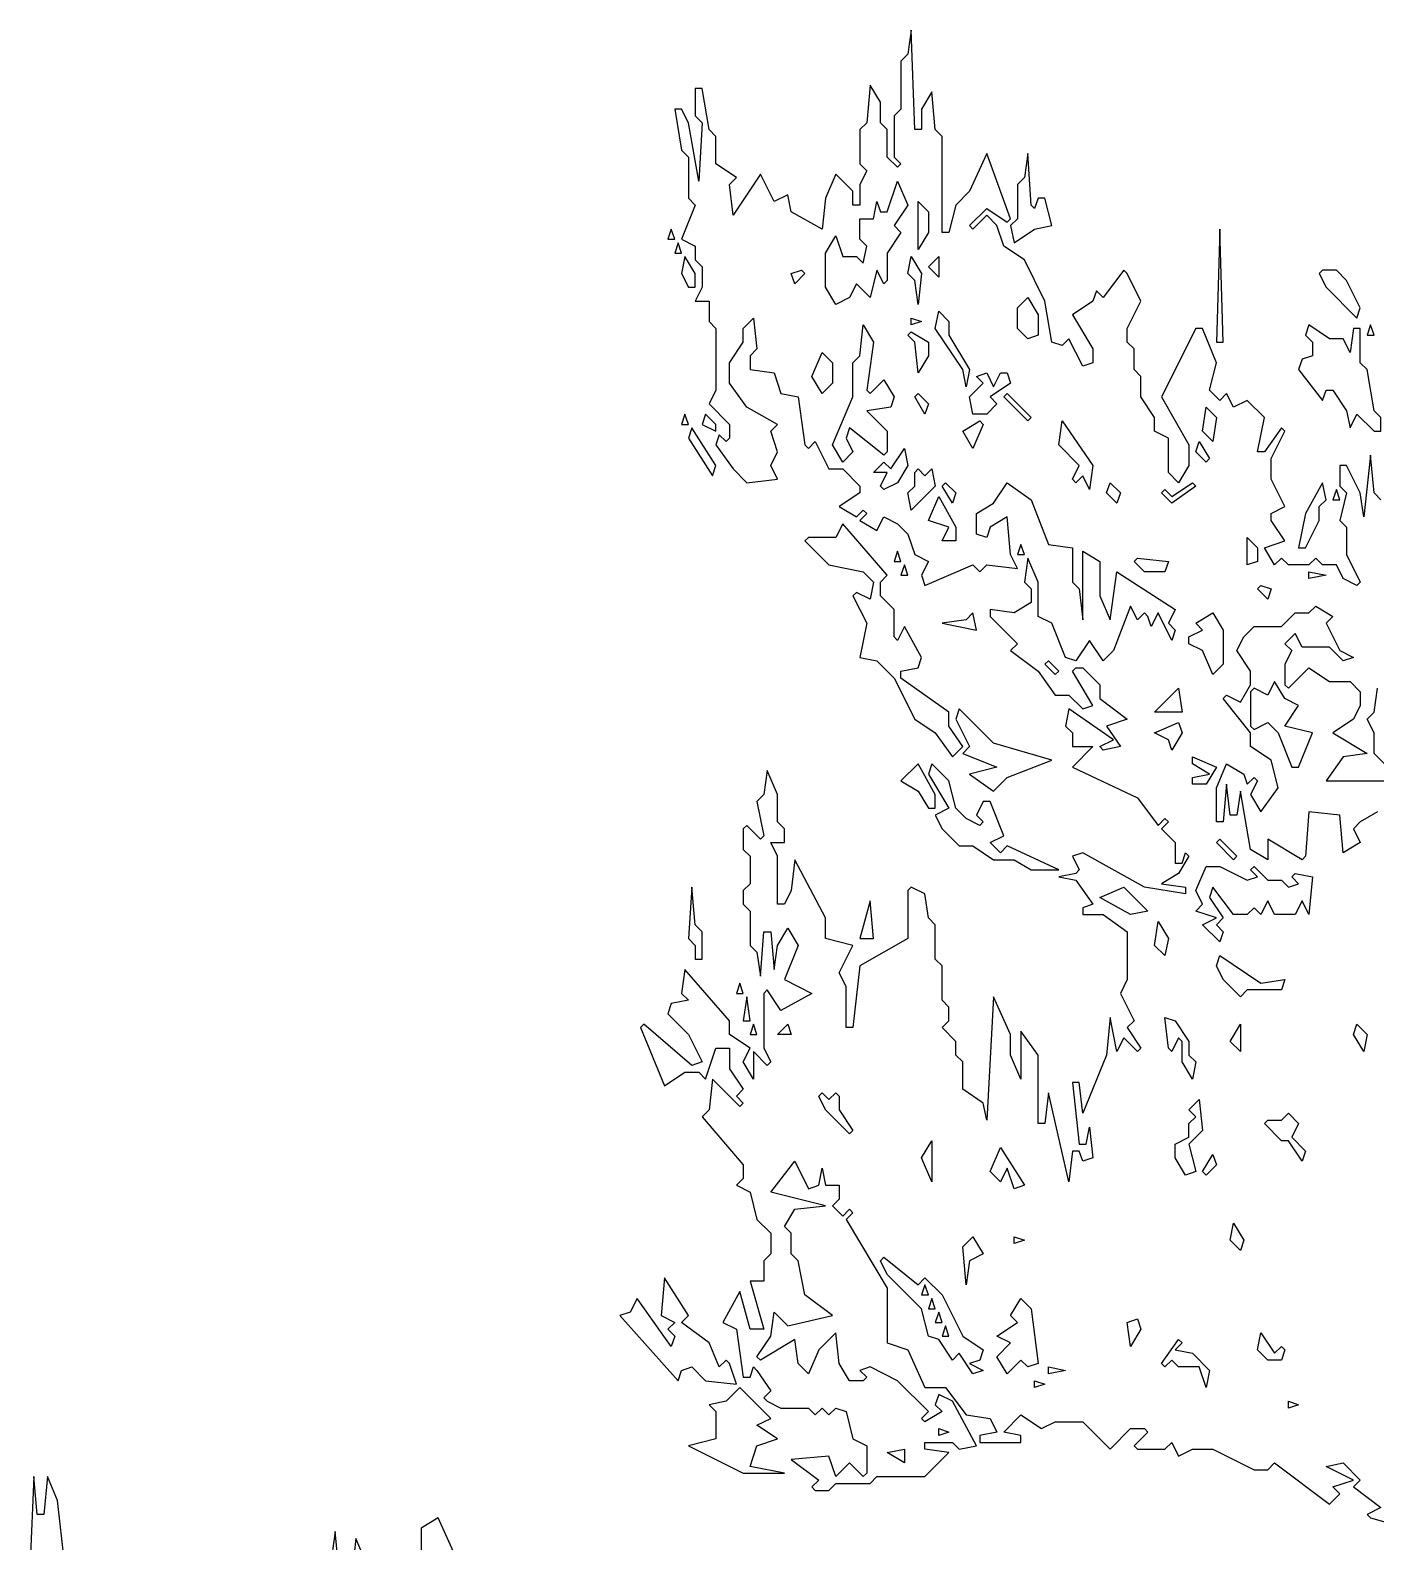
# Model space of a CAD drawing. Header units: millimetres. Extents: x -1921 to 1919, y -2 to 9002.
# Drawn here: x -1366 to -502, y 7525 to 8496 of the extents above; entities that cross this region are included whole.
import ezdxf

# ---------------------------------------------------------------- set-up
doc = ezdxf.new("R2010")
doc.units = ezdxf.units.MM
doc.layers.add('ALMOND-DRAW-PROFILE', color=7, linetype='Continuous', lineweight=25)

msp = doc.modelspace()

# ---------------------------------------------------------------- linework, layer by layer
at = {"layer": 'ALMOND-DRAW-PROFILE'}
for points in [[(-498.67, 8194.23), (-503.07, 8198.63), (-505.27, 8222.85), (-509.68, 8183.22), (-511.88, 8198.63), (-520.68, 8216.24), (-525.09, 8216.24), (-525.09, 8203.03), (-520.68, 8198.63), (-525.09, 8181.02), (-520.68, 8176.61), (-520.68, 8159), (-511.88, 8141.39), (-514.08, 8139.19), (-522.88, 8143.59), (-527.29, 8152.4), (-536.09, 8152.4), (-540.5, 8156.8), (-544.9, 8152.4), (-558.11, 8152.4), (-562.51, 8156.8), (-566.92, 8152.4), (-573.52, 8163.41), (-560.31, 8167.81), (-569.12, 8181.02), (-569.12, 8185.42), (-560.31, 8189.82), (-569.12, 8207.44), (-569.12, 8220.65), (-560.31, 8238.26), (-562.51, 8240.46), (-573.52, 8225.05), (-577.92, 8225.05), (-573.52, 8247.06), (-584.53, 8258.07), (-593.33, 8253.67), (-597.74, 8262.48), (-602.14, 8258.07), (-608.75, 8264.68), (-604.34, 8282.29), (-613.15, 8304.31), (-617.55, 8304.31), (-639.57, 8260.27), (-621.96, 8229.45), (-621.96, 8216.24), (-628.56, 8205.23), (-635.16, 8211.84), (-635.16, 8233.86), (-643.97, 8238.26), (-643.97, 8247.06), (-652.78, 8260.27), (-652.78, 8273.48), (-657.18, 8277.89), (-657.18, 8291.1), (-661.58, 8295.5), (-661.58, 8304.31), (-652.78, 8321.92), (-661.58, 8339.53), (-663.79, 8341.73), (-676.99, 8324.12), (-681.4, 8328.52), (-683.6, 8321.92), (-696.81, 8313.11), (-683.6, 8291.1), (-683.6, 8282.29), (-690.2, 8280.09), (-699.01, 8297.7), (-703.41, 8293.3), (-710.02, 8295.5), (-714.42, 8321.92), (-727.63, 8348.34), (-740.84, 8357.14), (-745.24, 8370.35), (-751.85, 8376.96), (-760.65, 8368.15), (-762.86, 8370.35), (-751.85, 8381.36), (-738.64, 8372.55), (-736.44, 8374.76), (-751.85, 8416.59), (-762.86, 8392.37), (-771.66, 8383.56), (-776.06, 8365.95), (-780.47, 8365.95), (-780.47, 8427.59), (-784.87, 8432), (-787.07, 8456.21), (-793.68, 8445.21), (-793.68, 8432), (-798.08, 8432), (-800.28, 8495.84), (-802.48, 8480.43), (-806.89, 8476.03), (-806.89, 8445.21), (-811.29, 8440.8), (-811.29, 8414.38), (-806.89, 8409.98), (-809.09, 8407.78), (-815.69, 8414.38), (-815.69, 8432), (-820.1, 8436.4), (-820.1, 8449.61), (-826.7, 8460.62), (-828.9, 8436.4), (-833.31, 8432), (-833.31, 8409.98), (-828.9, 8405.58), (-833.31, 8396.77), (-833.31, 8383.56), (-837.71, 8383.56), (-837.71, 8392.37), (-848.72, 8403.38), (-855.32, 8387.96), (-857.52, 8368.15), (-877.34, 8379.16), (-879.54, 8390.17), (-888.34, 8385.76), (-897.15, 8403.38), (-914.76, 8376.96), (-916.97, 8396.77), (-912.56, 8401.17), (-925.77, 8409.98), (-925.77, 8427.59), (-930.17, 8432), (-934.58, 8458.41), (-938.98, 8458.41), (-938.98, 8440.8), (-934.58, 8436.4), (-936.78, 8398.97), (-943.38, 8436.4), (-947.79, 8445.21), (-952.19, 8445.21), (-947.79, 8418.79), (-943.38, 8414.38), (-943.38, 8387.96), (-938.98, 8383.56), (-947.79, 8361.55), (-938.98, 8357.14), (-938.98, 8348.34), (-934.58, 8343.93), (-934.58, 8330.72), (-938.98, 8321.92), (-930.17, 8321.92), (-930.17, 8308.71), (-925.77, 8304.31), (-925.77, 8264.68), (-930.17, 8255.87), (-916.97, 8242.66), (-916.97, 8233.86), (-919.17, 8231.65), (-923.57, 8236.06), (-925.77, 8229.45), (-914.76, 8214.04), (-905.96, 8205.23), (-886.14, 8207.44), (-890.55, 8216.24), (-886.14, 8225.05), (-890.55, 8238.26), (-886.14, 8242.66), (-905.96, 8253.67), (-916.97, 8269.08), (-916.97, 8282.29), (-908.16, 8295.5), (-908.16, 8304.31), (-901.55, 8310.91), (-899.35, 8291.1), (-903.76, 8286.69), (-903.76, 8277.89), (-888.34, 8275.68), (-883.94, 8262.48), (-872.93, 8260.27), (-868.53, 8229.45), (-866.33, 8227.25), (-861.93, 8231.65), (-853.12, 8214.04), (-844.31, 8214.04), (-833.31, 8203.03), (-833.31, 8198.63), (-846.51, 8189.82), (-835.51, 8183.22), (-831.1, 8187.62), (-828.9, 8185.42), (-833.31, 8181.02), (-822.3, 8174.41), (-817.89, 8183.22), (-809.09, 8178.82), (-802.48, 8172.21), (-798.08, 8159), (-789.27, 8154.6), (-793.68, 8145.79), (-791.48, 8139.19), (-760.65, 8152.4), (-756.25, 8147.99), (-751.85, 8152.4), (-732.03, 8150.2), (-736.44, 8159), (-738.64, 8183.22), (-749.65, 8176.61), (-751.85, 8170.01), (-758.45, 8172.21), (-758.45, 8185.42), (-747.44, 8192.03), (-738.64, 8205.23), (-723.23, 8194.23), (-712.22, 8165.61), (-696.81, 8163.41), (-696.81, 8141.39), (-692.41, 8136.99), (-690.2, 8117.17), (-690.2, 8161.2), (-679.2, 8154.6), (-679.2, 8132.58), (-672.59, 8117.17), (-668.19, 8147.99), (-630.76, 8123.78), (-635.16, 8114.97), (-630.76, 8110.57), (-632.96, 8103.96), (-641.77, 8121.58), (-646.17, 8112.77), (-648.37, 8119.37), (-650.58, 8121.58), (-654.98, 8117.17), (-659.38, 8125.98), (-670.39, 8097.36), (-676.99, 8090.75), (-685.8, 8103.96), (-694.61, 8090.75), (-701.21, 8092.95), (-710.02, 8114.97), (-718.82, 8119.37), (-718.82, 8141.39), (-725.43, 8156.8), (-727.63, 8141.39), (-723.23, 8136.99), (-723.23, 8128.18), (-734.24, 8121.58), (-749.65, 8123.78), (-749.65, 8119.37), (-732.03, 8101.76), (-736.44, 8097.36), (-718.82, 8084.15), (-707.82, 8068.74), (-699.01, 8068.74), (-690.2, 8059.93), (-683.6, 8062.13), (-696.81, 8084.15), (-694.61, 8086.35), (-690.2, 8086.35), (-679.2, 8075.34), (-679.2, 8066.54), (-661.58, 8053.33), (-674.79, 8048.92), (-665.99, 8035.71), (-676.99, 8033.51), (-679.2, 8035.71), (-670.39, 8040.12), (-699.01, 8059.93), (-701.21, 8048.92), (-696.81, 8044.52), (-696.81, 8035.71), (-683.6, 8035.71), (-696.81, 8022.5), (-654.98, 8002.69), (-641.77, 7985.08), (-637.37, 7989.48), (-635.16, 7987.28), (-639.57, 7982.88), (-630.76, 7974.07), (-630.76, 7960.86), (-626.36, 7960.86), (-624.16, 7967.47), (-621.96, 7965.26), (-628.56, 7954.26), (-639.57, 7947.65), (-624.16, 7945.45), (-624.16, 7941.05), (-650.58, 7945.45), (-690.2, 7967.47), (-696.81, 7965.26), (-692.41, 7956.46), (-694.61, 7954.26), (-705.61, 7952.05), (-694.61, 7949.85), (-683.6, 7934.44), (-690.2, 7932.24), (-690.2, 7927.84), (-676.99, 7927.84), (-661.58, 7916.83), (-661.58, 7886.01), (-665.99, 7877.2), (-657.18, 7859.59), (-661.58, 7855.19), (-652.78, 7841.98), (-654.98, 7839.77), (-663.79, 7848.58), (-668.19, 7839.77), (-672.59, 7861.79), (-674.79, 7837.57), (-690.2, 7800.15), (-692.41, 7819.96), (-696.81, 7819.96), (-692.41, 7780.33), (-688, 7780.33), (-685.8, 7791.34), (-683.6, 7771.53), (-690.2, 7769.32), (-692.41, 7775.93), (-696.81, 7775.93), (-699.01, 7756.12), (-712.22, 7813.36), (-714.42, 7793.54), (-718.82, 7793.54), (-718.82, 7837.57), (-729.83, 7852.98), (-729.83, 7822.16), (-736.44, 7837.57), (-736.44, 7850.78), (-747.44, 7875), (-751.85, 7795.74), (-754.05, 7806.75), (-767.26, 7815.56), (-767.26, 7833.17), (-771.66, 7837.57), (-771.66, 7846.38), (-780.47, 7855.19), (-776.06, 7859.59), (-776.06, 7868.4), (-780.47, 7872.8), (-780.47, 7894.81), (-784.87, 7899.22), (-784.87, 7921.23), (-789.27, 7925.64), (-791.48, 7941.05), (-800.28, 7945.45), (-802.48, 7943.25), (-802.48, 7912.43), (-833.31, 7894.81), (-837.71, 7855.19), (-842.11, 7855.19), (-842.11, 7881.6), (-846.51, 7890.41), (-837.71, 7908.02), (-855.32, 7912.43), (-855.32, 7925.64), (-875.14, 7963.06), (-877.34, 7943.25), (-881.74, 7934.44), (-886.14, 7934.44), (-886.14, 7965.26), (-890.55, 7974.07), (-881.74, 7974.07), (-881.74, 7982.88), (-886.14, 7987.28), (-886.14, 8004.89), (-892.75, 8020.3), (-894.95, 8004.89), (-899.35, 8000.49), (-894.95, 7978.47), (-897.15, 7976.27), (-905.96, 7985.08), (-908.16, 7982.88), (-908.16, 7969.67), (-903.76, 7965.26), (-903.76, 7947.65), (-908.16, 7943.25), (-908.16, 7934.44), (-903.76, 7930.04), (-903.76, 7908.02), (-899.35, 7903.62), (-897.15, 7888.21), (-894.95, 7916.83), (-890.55, 7916.83), (-888.34, 7892.61), (-886.14, 7908.02), (-879.54, 7919.03), (-872.93, 7908.02), (-881.74, 7886.01), (-864.13, 7877.2), (-883.94, 7866.19), (-892.75, 7879.4), (-894.95, 7877.2), (-894.95, 7841.98), (-890.55, 7833.17), (-892.75, 7830.97), (-901.55, 7839.77), (-901.55, 7822.16), (-908.16, 7833.17), (-903.76, 7841.98), (-916.97, 7850.78), (-916.97, 7859.59), (-945.59, 7892.61), (-947.79, 7877.2), (-943.38, 7872.8), (-954.39, 7870.6), (-956.59, 7863.99), (-943.38, 7850.78), (-934.58, 7833.17), (-941.18, 7830.97), (-972, 7857.39), (-974.21, 7855.19), (-958.79, 7817.76), (-945.59, 7826.57), (-936.78, 7826.57), (-932.38, 7822.16), (-925.77, 7841.98), (-916.97, 7841.98), (-916.97, 7828.77), (-908.16, 7815.56), (-912.56, 7811.15), (-908.16, 7806.75), (-910.36, 7804.55), (-927.97, 7822.16), (-930.17, 7802.35), (-934.58, 7797.95), (-908.16, 7767.12), (-908.16, 7758.32), (-912.56, 7753.91), (-903.76, 7749.51), (-899.35, 7731.9), (-890.55, 7723.09), (-890.55, 7709.88), (-894.95, 7705.48), (-894.95, 7692.27), (-903.76, 7692.27), (-894.95, 7661.45), (-903.76, 7661.45), (-910.36, 7685.67), (-921.37, 7665.85), (-912.56, 7661.45), (-908.16, 7630.63), (-903.76, 7630.63), (-901.55, 7637.23), (-899.35, 7635.03), (-890.55, 7621.82), (-894.95, 7617.42), (-892.75, 7615.22), (-883.94, 7610.81), (-866.33, 7610.81), (-861.93, 7606.41), (-857.52, 7610.81), (-853.12, 7606.41), (-848.72, 7610.81), (-842.11, 7608.61), (-837.71, 7591), (-828.9, 7586.59), (-828.9, 7568.98), (-831.1, 7566.78), (-839.91, 7575.59), (-848.72, 7566.78), (-853.12, 7579.99), (-877.34, 7577.79), (-859.72, 7564.58), (-864.13, 7560.18), (-861.93, 7557.97), (-853.12, 7557.97), (-848.72, 7562.38), (-826.7, 7562.38), (-822.3, 7566.78), (-791.48, 7566.78), (-776.06, 7582.19), (-791.48, 7584.39), (-791.48, 7588.8), (-773.86, 7588.8), (-769.46, 7584.39), (-758.45, 7586.59), (-773.86, 7615.22), (-782.67, 7619.62), (-784.87, 7613.01), (-780.47, 7608.61), (-791.48, 7602.01), (-793.68, 7604.21), (-789.27, 7608.61), (-809.09, 7628.42), (-826.7, 7637.23), (-833.31, 7635.03), (-828.9, 7630.63), (-831.1, 7628.42), (-839.91, 7628.42), (-846.51, 7639.43), (-848.72, 7659.25), (-859.72, 7648.24), (-866.33, 7632.83), (-872.93, 7639.43), (-875.14, 7654.84), (-897.15, 7641.63), (-899.35, 7643.84), (-890.55, 7657.05), (-888.34, 7672.46), (-879.54, 7663.65), (-850.92, 7670.25), (-868.53, 7683.46), (-872.93, 7705.48), (-877.34, 7709.88), (-877.34, 7723.09), (-881.74, 7727.5), (-875.14, 7738.5), (-855.32, 7740.7), (-890.55, 7749.51), (-875.14, 7769.32), (-866.33, 7751.71), (-859.72, 7753.91), (-857.52, 7764.92), (-855.32, 7753.91), (-846.51, 7753.91), (-846.51, 7745.11), (-850.92, 7740.7), (-844.31, 7734.1), (-839.91, 7738.5), (-837.71, 7736.3), (-842.11, 7731.9), (-815.69, 7687.87), (-815.69, 7652.64), (-802.48, 7648.24), (-791.48, 7624.02), (-778.27, 7624.02), (-765.06, 7606.41), (-749.65, 7604.21), (-745.24, 7595.4), (-756.25, 7593.2), (-756.25, 7588.8), (-729.83, 7588.8), (-729.83, 7593.2), (-740.84, 7595.4), (-729.83, 7606.41), (-716.62, 7597.6), (-707.82, 7602.01), (-690.2, 7602.01), (-672.59, 7584.39), (-659.38, 7597.6), (-650.58, 7597.6), (-648.37, 7595.4), (-657.18, 7586.59), (-654.98, 7584.39), (-637.37, 7584.39), (-632.96, 7588.8), (-628.56, 7579.99), (-619.75, 7584.39), (-606.54, 7584.39), (-580.13, 7571.18), (-571.32, 7571.18), (-566.92, 7575.59), (-531.69, 7549.17), (-525.09, 7555.77), (-529.49, 7560.18), (-516.28, 7564.58), (-533.89, 7573.39), (-522.88, 7575.59), (-511.88, 7564.58), (-516.28, 7560.18), (-498.67, 7546.97), (-507.47, 7542.56), (-505.27, 7540.36), (-474.45, 7531.56)], [(-500.87, 7993.88), (-511.88, 7987.28), (-516.28, 7982.88), (-511.88, 7974.07), (-522.88, 7967.47), (-525.09, 7991.68), (-544.9, 7993.88), (-547.1, 7965.26), (-549.3, 7963.06), (-571.32, 7976.27), (-571.32, 7963.06), (-582.33, 7969.67), (-588.93, 8007.09), (-591.13, 7991.68), (-595.54, 7991.68), (-597.74, 8011.5), (-599.94, 7987.28), (-604.34, 7987.28), (-604.34, 8009.3), (-597.74, 8024.71), (-586.73, 8018.1), (-584.53, 8011.5), (-580.13, 8015.9), (-577.92, 8013.7), (-582.33, 8004.89), (-575.72, 7993.88), (-564.71, 8009.3), (-569.12, 8026.91), (-582.33, 8035.71), (-582.33, 8044.52), (-599.94, 8066.54), (-597.74, 8068.74), (-588.93, 8064.33), (-582.33, 8075.34), (-582.33, 8084.15), (-591.13, 8097.36), (-586.73, 8106.16), (-580.13, 8112.77), (-562.51, 8112.77), (-553.71, 8121.58), (-544.9, 8121.58), (-540.5, 8125.98), (-529.49, 8119.37), (-533.89, 8114.97), (-525.09, 8097.36), (-516.28, 8092.95), (-522.88, 8090.75), (-531.69, 8099.56), (-549.3, 8099.56), (-553.71, 8108.37), (-560.31, 8101.76), (-555.91, 8097.36), (-560.31, 8088.55), (-560.31, 8075.34), (-558.11, 8073.14), (-544.9, 8086.35), (-531.69, 8077.54), (-518.48, 8077.54), (-511.88, 8070.94), (-511.88, 8062.13), (-516.28, 8053.33), (-529.49, 8044.52), (-507.47, 8031.31), (-522.88, 8029.11), (-533.89, 8013.7), (-485.46, 8013.7), (-503.07, 8031.31), (-503.07, 8044.52), (-507.47, 8053.33), (-503.07, 8057.73), (-500.87, 8073.14)], [(-1093.09, 7516.14), (-1104.1, 7540.36), (-1115.11, 7533.76), (-1115.11, 7502.94)], [(-1167.94, 7507.34), (-1170.15, 7531.56), (-1172.35, 7516.14)], [(-1150.33, 7511.74), (-1156.94, 7527.15), (-1159.14, 7507.34)]]:
    msp.add_lwpolyline(points, dxfattribs=at)
for points in [[(-734.24, 8359.34), (-721.03, 8368.15), (-710.02, 8370.35), (-714.42, 8387.96), (-718.82, 8387.96), (-721.03, 8381.36), (-723.23, 8383.56), (-725.43, 8416.59), (-727.63, 8401.17), (-732.03, 8396.77), (-732.03, 8374.76), (-736.44, 8370.35)], [(-848.72, 8319.72), (-855.32, 8330.72), (-855.32, 8352.74), (-848.72, 8363.75), (-844.31, 8350.54), (-835.51, 8350.54), (-831.1, 8346.14), (-828.9, 8357.14), (-833.31, 8361.55), (-833.31, 8374.76), (-824.5, 8374.76), (-822.3, 8385.76), (-820.1, 8379.16), (-815.69, 8379.16), (-809.09, 8398.97), (-802.48, 8383.56), (-811.29, 8370.35), (-806.89, 8365.95), (-815.69, 8352.74), (-815.69, 8335.13), (-817.89, 8332.93), (-822.3, 8341.73), (-826.7, 8324.12), (-835.51, 8332.93), (-839.91, 8324.12)], [(-795.88, 8354.94), (-795.88, 8385.76), (-789.27, 8379.16), (-789.27, 8365.95)], [(-956.59, 8361.55), (-952.19, 8361.55), (-954.39, 8368.15)], [(-604.34, 8295.5), (-599.94, 8295.5), (-602.14, 8368.15)], [(-952.19, 8352.74), (-947.79, 8352.74), (-949.99, 8359.34)], [(-943.38, 8330.72), (-938.98, 8330.72), (-938.98, 8339.53), (-945.59, 8350.54), (-947.79, 8339.53)], [(-795.88, 8319.72), (-798.08, 8335.13), (-802.48, 8339.53), (-800.28, 8350.54), (-793.68, 8339.53)], [(-782.67, 8337.33), (-789.27, 8343.93), (-782.67, 8350.54)], [(-875.14, 8332.93), (-877.34, 8339.53), (-870.73, 8341.73), (-868.53, 8339.53)], [(-514.08, 8310.91), (-511.88, 8317.51), (-520.68, 8335.13), (-527.29, 8341.73), (-536.09, 8341.73), (-538.3, 8339.53), (-533.89, 8330.72)], [(-725.43, 8297.7), (-732.03, 8304.31), (-732.03, 8317.51), (-725.43, 8324.12), (-718.82, 8313.11), (-718.82, 8299.9)], [(-800.28, 8306.51), (-800.28, 8310.91), (-793.68, 8308.71)], [(-765.06, 8266.88), (-767.26, 8277.89), (-784.87, 8304.31), (-782.67, 8315.31), (-776.06, 8308.71), (-776.06, 8299.9), (-762.86, 8277.89)], [(-844.31, 8218.44), (-850.92, 8229.45), (-837.71, 8260.27), (-837.71, 8282.29), (-833.31, 8286.69), (-831.1, 8306.51), (-824.5, 8295.5), (-828.9, 8264.68), (-826.7, 8262.48), (-817.89, 8271.28), (-811.29, 8260.27), (-813.49, 8253.67), (-828.9, 8251.47), (-815.69, 8238.26), (-815.69, 8225.05), (-817.89, 8222.85), (-839.91, 8240.46), (-842.11, 8233.86), (-837.71, 8225.05)], [(-795.88, 8275.68), (-798.08, 8295.5), (-802.48, 8299.9), (-800.28, 8302.1), (-789.27, 8295.5), (-789.27, 8286.69)], [(-503.07, 8238.26), (-498.67, 8238.26), (-498.67, 8247.06), (-503.07, 8251.47), (-507.47, 8277.89), (-511.88, 8282.29), (-511.88, 8304.31), (-516.28, 8304.31), (-518.48, 8288.89), (-522.88, 8297.7), (-531.69, 8297.7), (-544.9, 8306.51), (-547.1, 8299.9), (-542.7, 8295.5), (-542.7, 8286.69), (-549.3, 8284.49), (-551.51, 8277.89), (-536.09, 8258.07), (-533.89, 8264.68), (-529.49, 8264.68), (-520.68, 8251.47), (-518.48, 8240.46), (-514.08, 8249.27)], [(-507.47, 8299.9), (-503.07, 8299.9), (-505.27, 8306.51)], [(-857.52, 8262.48), (-864.13, 8273.48), (-857.52, 8288.89), (-850.92, 8282.29), (-850.92, 8269.08)], [(-760.65, 8249.27), (-762.86, 8260.27), (-754.05, 8269.08), (-758.45, 8273.48), (-751.85, 8275.68), (-747.44, 8266.88), (-743.04, 8275.68), (-738.64, 8275.68), (-736.44, 8269.08), (-749.65, 8260.27), (-745.24, 8255.87), (-751.85, 8249.27)], [(-791.48, 8249.27), (-798.08, 8260.27), (-795.88, 8262.48), (-789.27, 8255.87)], [(-725.43, 8244.86), (-740.84, 8260.27), (-738.64, 8262.48), (-723.23, 8247.06)], [(-606.54, 8231.65), (-613.15, 8238.26), (-610.95, 8253.67), (-604.34, 8247.06)], [(-947.79, 8242.66), (-943.38, 8242.66), (-945.59, 8249.27)], [(-925.77, 8238.26), (-925.77, 8242.66), (-932.38, 8249.27), (-934.58, 8242.66)], [(-760.65, 8227.25), (-767.26, 8238.26), (-756.25, 8244.86), (-754.05, 8242.66)], [(-685.8, 8200.83), (-690.2, 8209.64), (-694.61, 8205.23), (-696.81, 8207.44), (-692.41, 8216.24), (-705.61, 8229.45), (-703.41, 8244.86), (-683.6, 8216.24)], [(-927.97, 8209.64), (-925.77, 8216.24), (-941.18, 8240.46), (-943.38, 8233.86)], [(-817.89, 8200.83), (-820.1, 8203.03), (-815.69, 8211.84), (-824.5, 8211.84), (-817.89, 8218.44), (-813.49, 8214.04), (-804.69, 8227.25), (-802.48, 8216.24), (-809.09, 8205.23)], [(-610.95, 8218.44), (-617.55, 8225.05), (-615.35, 8231.65), (-608.75, 8220.65)], [(-800.28, 8187.62), (-802.48, 8198.63), (-798.08, 8203.03), (-798.08, 8211.84), (-795.88, 8214.04), (-791.48, 8209.64), (-787.07, 8214.04), (-784.87, 8203.03)], [(-773.86, 8192.03), (-780.47, 8203.03), (-778.27, 8205.23), (-771.66, 8198.63)], [(-668.19, 8192.03), (-674.79, 8198.63), (-672.59, 8205.23), (-665.99, 8198.63)], [(-632.96, 8192.03), (-639.57, 8198.63), (-637.37, 8200.83), (-632.96, 8196.43), (-619.75, 8205.23), (-617.55, 8203.03)], [(-551.51, 8163.41), (-547.1, 8163.41), (-538.3, 8181.02), (-538.3, 8189.82), (-533.89, 8194.23), (-536.09, 8205.23), (-547.1, 8185.42)], [(-780.47, 8167.81), (-776.06, 8176.61), (-789.27, 8181.02), (-782.67, 8196.43), (-771.66, 8176.61), (-771.66, 8167.81)], [(-529.49, 8194.23), (-525.09, 8194.23), (-527.29, 8200.83)], [(-773.86, 8029.11), (-767.26, 8035.71), (-776.06, 8048.92), (-776.06, 8057.73), (-806.89, 8079.75), (-806.89, 8084.15), (-795.88, 8086.35), (-793.68, 8092.95), (-804.69, 8112.77), (-809.09, 8103.96), (-811.29, 8106.16), (-811.29, 8123.78), (-820.1, 8132.58), (-820.1, 8141.39), (-815.69, 8145.79), (-844.31, 8178.82), (-848.72, 8170.01), (-866.33, 8170.01), (-868.53, 8167.81), (-853.12, 8152.4), (-831.1, 8147.99), (-824.5, 8141.39), (-826.7, 8130.38), (-835.51, 8134.78), (-837.71, 8132.58), (-828.9, 8114.97), (-833.31, 8092.95), (-822.3, 8090.75), (-811.29, 8079.75), (-798.08, 8053.33), (-784.87, 8044.52)], [(-732.03, 8159), (-727.63, 8159), (-729.83, 8165.61)], [(-584.53, 8152.4), (-584.53, 8170.01), (-577.92, 8163.41), (-577.92, 8154.6)], [(-811.29, 8154.6), (-806.89, 8154.6), (-809.09, 8161.2)], [(-650.58, 8147.99), (-657.18, 8154.6), (-654.98, 8156.8), (-635.16, 8154.6), (-637.37, 8147.99)], [(-806.89, 8145.79), (-802.48, 8145.79), (-804.69, 8152.4)], [(-544.9, 8143.59), (-544.9, 8147.99), (-533.89, 8145.79)], [(-571.32, 8130.38), (-577.92, 8136.99), (-575.72, 8139.19), (-569.12, 8136.99)], [(-758.45, 8110.57), (-760.65, 8121.58), (-765.06, 8117.17), (-780.47, 8114.97)], [(-606.54, 8081.95), (-613.15, 8097.36), (-621.96, 8101.76), (-621.96, 8106.16), (-613.15, 8110.57), (-617.55, 8114.97), (-606.54, 8121.58), (-599.94, 8110.57), (-599.94, 8088.55)], [(-707.82, 8081.95), (-714.42, 8088.55), (-712.22, 8090.75), (-705.61, 8084.15)], [(-643.97, 8057.73), (-628.56, 8073.14), (-626.36, 8057.73)], [(-555.91, 8022.5), (-551.51, 8022.5), (-542.7, 8044.52), (-560.31, 8048.92), (-551.51, 8062.13), (-560.31, 8066.54), (-566.92, 8077.54), (-571.32, 8068.74), (-580.13, 8073.14), (-582.33, 8070.94), (-582.33, 8048.92), (-580.13, 8046.72), (-571.32, 8051.13), (-564.71, 8044.52)], [(-747.44, 8007.09), (-738.64, 8015.9), (-710.02, 8026.91), (-747.44, 8037.92), (-769.46, 8059.93), (-771.66, 8053.33), (-762.86, 8035.71), (-767.26, 8031.31), (-745.24, 8022.5), (-762.86, 8018.1)], [(-632.96, 8033.51), (-635.16, 8040.12), (-643.97, 8044.52), (-628.56, 8051.13), (-626.36, 8044.52)], [(-789.27, 7996.09), (-784.87, 7996.09), (-784.87, 8004.89), (-795.88, 8024.71), (-806.89, 8013.7), (-795.88, 8007.09)], [(-723.23, 7956.46), (-705.61, 7956.46), (-738.64, 7971.87), (-743.04, 7967.47), (-749.65, 7974.07), (-740.84, 7978.47), (-749.65, 8000.49), (-754.05, 8000.49), (-758.45, 7991.68), (-754.05, 7987.28), (-756.25, 7985.08), (-765.06, 7989.48), (-771.66, 7996.09), (-776.06, 8013.7), (-787.07, 8024.71), (-789.27, 8018.1), (-776.06, 7996.09), (-784.87, 7991.68), (-780.47, 7982.88), (-769.46, 7971.87), (-760.65, 7971.87), (-747.44, 7963.06), (-734.24, 7963.06)], [(-619.75, 8011.5), (-619.75, 8015.9), (-608.75, 8018.1), (-619.75, 8024.71), (-619.75, 8029.11), (-604.34, 8022.5), (-610.95, 8011.5)], [(-593.33, 7963.06), (-604.34, 7974.07), (-602.14, 7976.27), (-591.13, 7965.26)], [(-602.14, 7910.23), (-613.15, 7921.23), (-604.34, 7925.64), (-617.55, 7930.04), (-613.15, 7934.44), (-617.55, 7943.25), (-610.95, 7958.66), (-602.14, 7958.66), (-584.53, 7949.85), (-577.92, 7952.05), (-582.33, 7956.46), (-580.13, 7958.66), (-571.32, 7949.85), (-562.51, 7949.85), (-558.11, 7945.45), (-551.51, 7947.65), (-555.91, 7952.05), (-553.71, 7954.26), (-542.7, 7952.05), (-544.9, 7927.84), (-549.3, 7936.64), (-553.71, 7927.84), (-566.92, 7927.84), (-571.32, 7936.64), (-575.72, 7927.84), (-580.13, 7932.24), (-584.53, 7927.84), (-593.33, 7927.84), (-606.54, 7945.45), (-608.75, 7938.85), (-599.94, 7925.64), (-604.34, 7921.23), (-599.94, 7916.83)], [(-938.98, 7899.22), (-934.58, 7899.22), (-934.58, 7916.83), (-938.98, 7921.23), (-941.18, 7945.45), (-943.38, 7912.43), (-938.98, 7908.02)], [(-659.38, 7927.84), (-679.2, 7938.85), (-663.79, 7945.45), (-648.37, 7930.04)], [(-833.31, 7912.43), (-824.5, 7912.43), (-826.7, 7936.64)], [(-637.37, 7901.42), (-643.97, 7908.02), (-641.77, 7923.43), (-635.16, 7912.43)], [(-588.93, 7875), (-599.94, 7886.01), (-604.34, 7894.81), (-602.14, 7901.42), (-575.72, 7883.81), (-560.31, 7886.01), (-562.51, 7879.4), (-584.53, 7879.4)], [(-912.56, 7877.2), (-908.16, 7877.2), (-910.36, 7883.81)], [(-908.16, 7859.59), (-903.76, 7859.59), (-905.96, 7875)], [(-903.76, 7850.78), (-899.35, 7850.78), (-901.55, 7857.39)], [(-886.14, 7850.78), (-879.54, 7857.39), (-877.34, 7850.78)], [(-619.75, 7822.16), (-626.36, 7833.17), (-626.36, 7846.38), (-628.56, 7848.58), (-632.96, 7839.77), (-635.16, 7841.98), (-637.37, 7861.79), (-630.76, 7859.59), (-621.96, 7846.38), (-621.96, 7837.57), (-617.55, 7833.17)], [(-588.93, 7839.77), (-595.54, 7846.38), (-588.93, 7857.39)], [(-509.68, 7839.77), (-516.28, 7850.78), (-514.08, 7857.39), (-507.47, 7850.78)], [(-839.91, 7786.94), (-855.32, 7802.35), (-859.72, 7811.15), (-857.52, 7813.36), (-853.12, 7808.95), (-848.72, 7813.36), (-846.51, 7811.15), (-846.51, 7802.35), (-837.71, 7789.14)], [(-624.16, 7760.52), (-630.76, 7771.53), (-630.76, 7780.33), (-621.96, 7784.74), (-621.96, 7793.54), (-617.55, 7797.95), (-621.96, 7802.35), (-615.35, 7808.95), (-613.15, 7789.14), (-621.96, 7780.33), (-617.55, 7762.72)], [(-549.3, 7769.32), (-558.11, 7782.53), (-562.51, 7782.53), (-573.52, 7793.54), (-571.32, 7795.74), (-562.51, 7795.74), (-558.11, 7800.15), (-551.51, 7793.54), (-555.91, 7784.74), (-547.1, 7775.93)], [(-787.07, 7756.12), (-793.68, 7771.53), (-787.07, 7782.53)], [(-734.24, 7751.71), (-738.64, 7764.92), (-743.04, 7756.12), (-749.65, 7762.72), (-743.04, 7778.13), (-727.63, 7753.91)], [(-610.95, 7760.52), (-613.15, 7762.72), (-606.54, 7773.73), (-604.34, 7767.12)], [(-588.93, 7712.08), (-595.54, 7718.69), (-593.33, 7729.7), (-586.73, 7718.69)], [(-765.06, 7690.07), (-767.26, 7714.29), (-760.65, 7720.89), (-754.05, 7709.88), (-762.86, 7705.48)], [(-734.24, 7716.49), (-734.24, 7720.89), (-727.63, 7718.69)], [(-760.65, 7632.83), (-769.46, 7646.04), (-773.86, 7641.63), (-782.67, 7654.84), (-789.27, 7657.05), (-793.68, 7674.66), (-815.69, 7696.67), (-820.1, 7705.48), (-817.89, 7707.68), (-795.88, 7690.07), (-791.48, 7694.47), (-780.47, 7683.46), (-767.26, 7657.05), (-754.05, 7648.24), (-756.25, 7641.63), (-762.86, 7639.43), (-754.05, 7635.03)], [(-912.56, 7626.22), (-916.97, 7639.43), (-919.17, 7641.63), (-923.57, 7637.23), (-930.17, 7652.64), (-947.79, 7665.85), (-943.38, 7670.25), (-958.79, 7694.47), (-961, 7670.25), (-952.19, 7665.85), (-956.59, 7661.45), (-952.19, 7657.05), (-954.39, 7650.44), (-976.41, 7681.26), (-980.81, 7672.46), (-987.42, 7670.25), (-949.99, 7628.42), (-947.79, 7635.03), (-941.18, 7637.23), (-932.38, 7628.42)], [(-793.68, 7683.46), (-789.27, 7683.46), (-791.48, 7690.07)], [(-789.27, 7674.66), (-784.87, 7674.66), (-787.07, 7681.26)], [(-738.64, 7632.83), (-745.24, 7643.84), (-736.44, 7652.64), (-745.24, 7657.05), (-732.03, 7665.85), (-736.44, 7670.25), (-729.83, 7681.26), (-723.23, 7674.66), (-718.82, 7639.43), (-725.43, 7637.23), (-729.83, 7641.63)], [(-784.87, 7665.85), (-780.47, 7665.85), (-782.67, 7672.46)], [(-780.47, 7657.05), (-776.06, 7657.05), (-778.27, 7663.65)], [(-659.38, 7650.44), (-661.58, 7665.85), (-654.98, 7668.05), (-652.78, 7661.45)], [(-610.95, 7624.02), (-615.35, 7637.23), (-628.56, 7637.23), (-632.96, 7641.63), (-637.37, 7637.23), (-639.57, 7639.43), (-628.56, 7654.84), (-626.36, 7652.64), (-630.76, 7648.24), (-619.75, 7646.04), (-608.75, 7635.03)], [(-571.32, 7641.63), (-577.92, 7648.24), (-575.72, 7659.25), (-566.92, 7646.04), (-562.51, 7650.44), (-560.31, 7648.24), (-562.51, 7641.63)], [(-712.22, 7632.83), (-712.22, 7637.23), (-701.21, 7635.03)], [(-908.16, 7568.98), (-881.74, 7568.98), (-903.76, 7573.39), (-899.35, 7586.59), (-886.14, 7591), (-899.35, 7599.8), (-890.55, 7604.21), (-910.36, 7624.02), (-919.17, 7615.22), (-930.17, 7613.01), (-925.77, 7608.61), (-925.77, 7591), (-943.38, 7586.59)], [(-721.03, 7624.02), (-721.03, 7628.42), (-714.42, 7626.22)], [(-558.11, 7610.81), (-558.11, 7615.22), (-551.51, 7613.01)], [(-782.67, 7593.2), (-782.67, 7597.6), (-776.06, 7595.4)], [(-804.69, 7575.59), (-815.69, 7582.19), (-804.69, 7584.39)], [(-1346.27, 7430.28), (-1337.46, 7434.69), (-1333.06, 7430.28), (-1330.86, 7445.69), (-1335.26, 7450.1), (-1335.26, 7476.52), (-1339.67, 7480.92), (-1339.67, 7507.34), (-1344.07, 7511.74), (-1348.47, 7551.37), (-1355.08, 7566.78), (-1357.28, 7542.56), (-1361.68, 7542.56), (-1363.88, 7566.78), (-1366.08, 7511.74), (-1361.68, 7507.34), (-1361.68, 7463.31), (-1357.28, 7458.9), (-1357.28, 7441.29)]]:
    msp.add_lwpolyline(points, close=True, dxfattribs=at)

doc.saveas('drawing.dxf')
